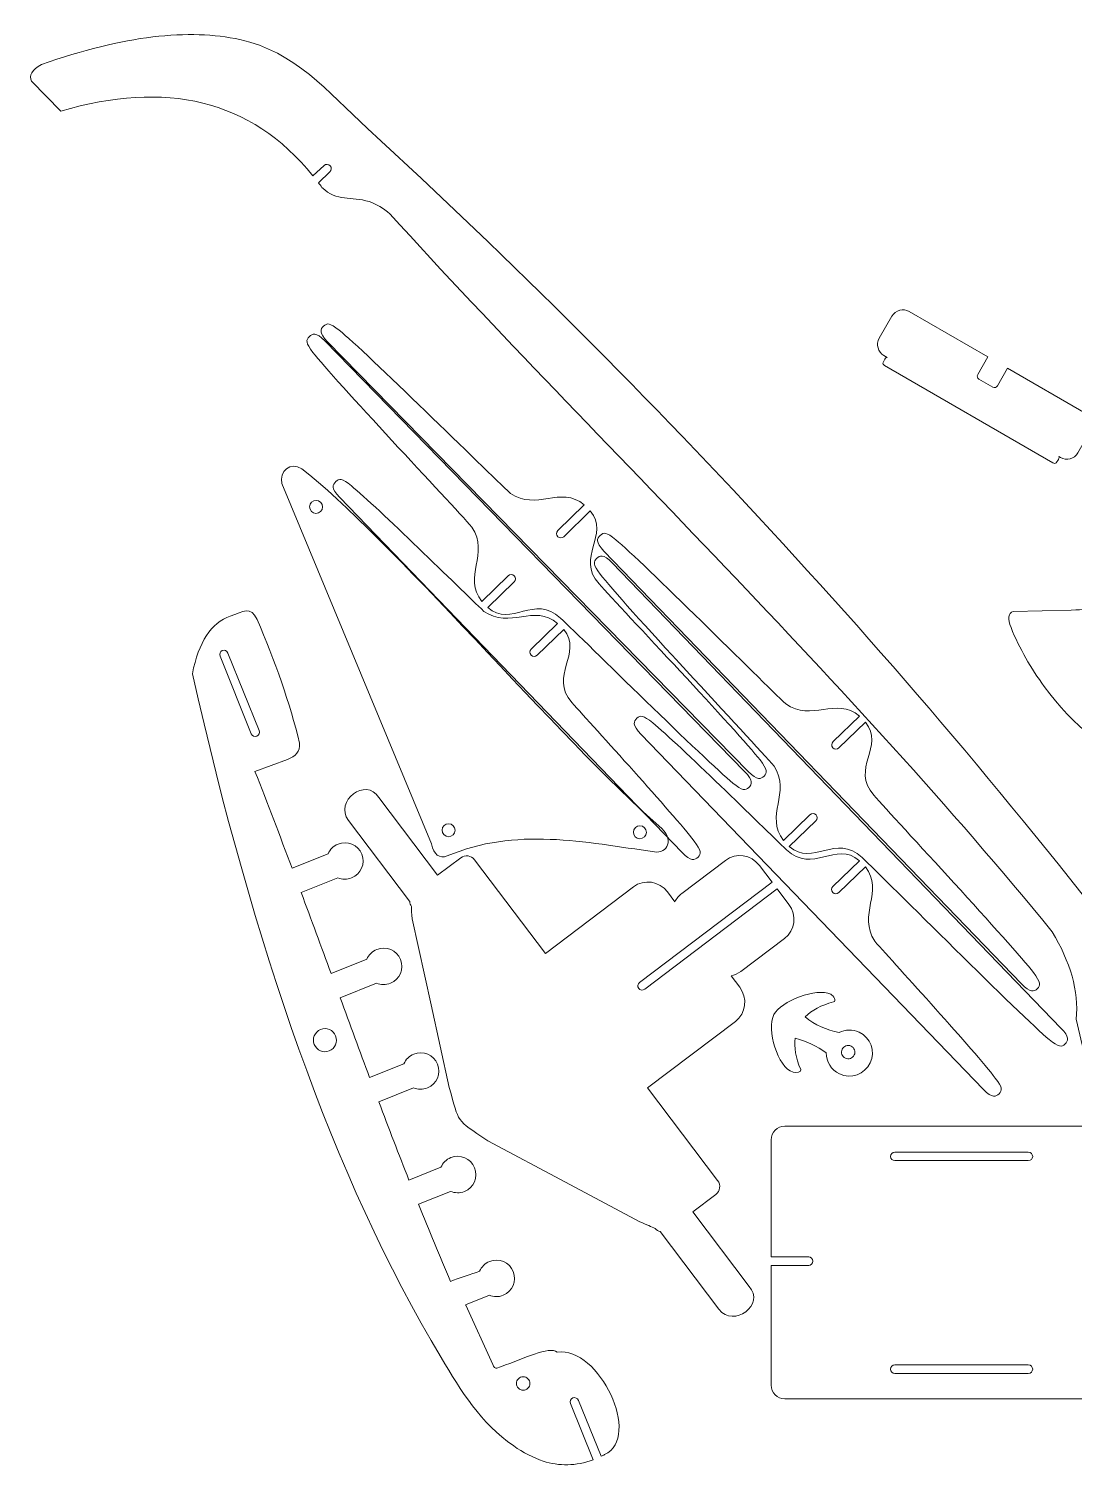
# Model space of a CAD drawing. Header units: inches. Extents: x -12.3 to 12.3, y -25.8 to -13.2.
# Drawn here: x -12.34 to -3.18, y -25.79 to -13.21 of the extents above; entities that cross this region are included whole.
import ezdxf

# ---------------------------------------------------------------- set-up
doc = ezdxf.new("R2010")
doc.units = ezdxf.units.IN
doc.header["$MEASUREMENT"] = 0
doc.layers.add('Layer 1', color=7, linetype='Continuous')

msp = doc.modelspace()

# ---------------------------------------------------------------- linework, layer by layer
at = {"layer": 'Layer 1', "color": 252, "lineweight": 18}
for points, knots in [([(-2.85, -22.418), (-2.85, -22.418), (-3.008, -22.23), (-3.008, -22.23), (-3.008, -22.23), (-3.008, -22.23), (-2.675, -21.919), (-2.675, -21.919), (-2.675, -21.919), (-2.66, -21.904), (-2.659, -21.881), (-2.673, -21.866), (-2.673, -21.866), (-2.673, -21.866), (-2.673, -21.866), (-2.673, -21.866), (-2.673, -21.866), (-2.687, -21.851), (-2.711, -21.85), (-2.726, -21.864), (-2.726, -21.864), (-2.726, -21.864), (-3.057, -22.173), (-3.057, -22.173), (-3.057, -22.173), (-3.057, -22.173), (-3.116, -22.103), (-3.116, -22.103), (-3.116, -22.103), (-3.116, -22.103), (-3.167, -21.881), (-3.167, -21.881), (-3.167, -21.881), (-3.14, -21.633), (-3.221, -21.377), (-3.376, -21.116), (-3.376, -21.116), (-5.164, -18.922), (-7.293, -16.887), (-9.177, -14.83), (-9.177, -14.83), (-9.232, -14.777), (-9.293, -14.743), (-9.358, -14.722), (-9.358, -14.722), (-9.516, -14.672), (-9.638, -14.727), (-9.771, -14.597), (-9.771, -14.597), (-9.781, -14.583), (-9.792, -14.569), (-9.802, -14.556), (-9.802, -14.556), (-9.802, -14.556), (-9.701, -14.461), (-9.701, -14.461), (-9.701, -14.461), (-9.686, -14.447), (-9.685, -14.423), (-9.699, -14.408), (-9.699, -14.408), (-9.699, -14.408), (-9.699, -14.408), (-9.699, -14.408), (-9.699, -14.408), (-9.713, -14.393), (-9.737, -14.392), (-9.752, -14.406), (-9.752, -14.406), (-9.752, -14.406), (-9.849, -14.496), (-9.849, -14.496), (-9.849, -14.496), (-10.395, -13.822), (-11.142, -13.661), (-12.058, -13.929), (-12.058, -13.929), (-12.058, -13.929), (-12.314, -13.667), (-12.314, -13.667), (-12.314, -13.667), (-12.338, -13.617), (-12.308, -13.568), (-12.226, -13.522), (-12.226, -13.522), (-11.5, -13.264), (-10.932, -13.208), (-10.49, -13.303), (-10.49, -13.303), (-10.007, -13.407), (-9.722, -13.758), (-9.371, -14.082), (-9.371, -14.082), (-6.843, -16.408), (-4.514, -18.92), (-2.434, -21.663), (-2.434, -21.663), (-2.347, -21.76), (-2.341, -21.886), (-2.429, -22.044), (-2.429, -22.044), (-2.491, -22.156), (-2.633, -22.362), (-2.745, -22.432), (-2.745, -22.432), (-2.784, -22.457), (-2.819, -22.452), (-2.85, -22.418)], [0, 0, 0, 0, 0.037037, 0.037037, 0.037037, 0.037037, 0.074074, 0.074074, 0.074074, 0.074074, 0.111111, 0.111111, 0.111111, 0.111111, 0.148148, 0.148148, 0.148148, 0.148148, 0.185185, 0.185185, 0.185185, 0.185185, 0.222222, 0.222222, 0.222222, 0.222222, 0.259259, 0.259259, 0.259259, 0.259259, 0.296296, 0.296296, 0.296296, 0.296296, 0.333333, 0.333333, 0.333333, 0.333333, 0.37037, 0.37037, 0.37037, 0.37037, 0.407407, 0.407407, 0.407407, 0.407407, 0.444444, 0.444444, 0.444444, 0.444444, 0.481481, 0.481481, 0.481481, 0.481481, 0.518519, 0.518519, 0.518519, 0.518519, 0.555556, 0.555556, 0.555556, 0.555556, 0.592593, 0.592593, 0.592593, 0.592593, 0.62963, 0.62963, 0.62963, 0.62963, 0.666667, 0.666667, 0.666667, 0.666667, 0.703704, 0.703704, 0.703704, 0.703704, 0.740741, 0.740741, 0.740741, 0.740741, 0.777778, 0.777778, 0.777778, 0.777778, 0.814815, 0.814815, 0.814815, 0.814815, 0.851852, 0.851852, 0.851852, 0.851852, 0.888889, 0.888889, 0.888889, 0.888889, 0.925926, 0.925926, 0.925926, 0.925926, 0.962963, 0.962963, 0.962963, 0.962963, 1, 1, 1, 1]), ([(-4.628, -15.684), (-4.628, -15.684), (-3.94, -16.081), (-3.94, -16.081), (-3.94, -16.081), (-3.94, -16.081), (-4.029, -16.235), (-4.029, -16.235), (-4.029, -16.235), (-4.037, -16.249), (-4.032, -16.268), (-4.018, -16.276), (-4.018, -16.276), (-4.018, -16.276), (-3.897, -16.346), (-3.897, -16.346), (-3.897, -16.346), (-3.883, -16.354), (-3.864, -16.349), (-3.856, -16.335), (-3.856, -16.335), (-3.856, -16.335), (-3.767, -16.181), (-3.767, -16.181), (-3.767, -16.181), (-3.767, -16.181), (-3.082, -16.577), (-3.082, -16.577), (-3.082, -16.577), (-3.029, -16.607), (-3.01, -16.676), (-3.041, -16.729), (-3.041, -16.729), (-3.041, -16.729), (-3.152, -16.922), (-3.152, -16.922), (-3.152, -16.922), (-3.183, -16.975), (-3.251, -16.993), (-3.304, -16.962), (-3.304, -16.962), (-3.304, -16.962), (-3.32, -16.953), (-3.32, -16.953), (-3.32, -16.953), (-3.313, -16.964), (-3.321, -16.974), (-3.329, -16.988), (-3.329, -16.988), (-3.329, -16.988), (-3.329, -16.988), (-3.329, -16.988), (-3.329, -16.988), (-3.339, -17.006), (-3.344, -17.022), (-3.37, -17.008), (-3.37, -17.008), (-3.37, -17.008), (-4.845, -16.156), (-4.845, -16.156), (-4.845, -16.156), (-4.871, -16.141), (-4.857, -16.129), (-4.847, -16.112), (-4.847, -16.112), (-4.847, -16.112), (-4.847, -16.112), (-4.847, -16.112), (-4.847, -16.112), (-4.839, -16.098), (-4.835, -16.085), (-4.823, -16.086), (-4.823, -16.086), (-4.823, -16.086), (-4.85, -16.07), (-4.85, -16.07), (-4.85, -16.07), (-4.903, -16.039), (-4.922, -15.971), (-4.891, -15.918), (-4.891, -15.918), (-4.891, -15.918), (-4.78, -15.725), (-4.78, -15.725), (-4.78, -15.725), (-4.749, -15.672), (-4.681, -15.653), (-4.628, -15.684)], [0, 0, 0, 0, 0.045455, 0.045455, 0.045455, 0.045455, 0.090909, 0.090909, 0.090909, 0.090909, 0.136364, 0.136364, 0.136364, 0.136364, 0.181818, 0.181818, 0.181818, 0.181818, 0.227273, 0.227273, 0.227273, 0.227273, 0.272727, 0.272727, 0.272727, 0.272727, 0.318182, 0.318182, 0.318182, 0.318182, 0.363636, 0.363636, 0.363636, 0.363636, 0.409091, 0.409091, 0.409091, 0.409091, 0.454545, 0.454545, 0.454545, 0.454545, 0.5, 0.5, 0.5, 0.5, 0.545455, 0.545455, 0.545455, 0.545455, 0.590909, 0.590909, 0.590909, 0.590909, 0.636364, 0.636364, 0.636364, 0.636364, 0.681818, 0.681818, 0.681818, 0.681818, 0.727273, 0.727273, 0.727273, 0.727273, 0.772727, 0.772727, 0.772727, 0.772727, 0.818182, 0.818182, 0.818182, 0.818182, 0.863636, 0.863636, 0.863636, 0.863636, 0.909091, 0.909091, 0.909091, 0.909091, 0.954545, 0.954545, 0.954545, 0.954545, 1, 1, 1, 1]), ([(-5.899, -19.751), (-5.899, -19.751), (-5.899, -19.751), (-5.899, -19.751), (-5.899, -19.751), (-5.927, -19.778), (-5.96, -19.791), (-6.038, -19.711), (-6.038, -19.711), (-6.038, -19.711), (-9.722, -15.949), (-9.722, -15.949), (-9.722, -15.949), (-9.8, -15.869), (-9.784, -15.839), (-9.756, -15.812), (-9.756, -15.812), (-9.756, -15.812), (-9.756, -15.812), (-9.756, -15.812), (-9.756, -15.812), (-9.727, -15.784), (-9.703, -15.78), (-9.619, -15.848), (-9.619, -15.848), (-9.388, -16.035), (-8.338, -17.074), (-8.121, -17.276), (-8.121, -17.276), (-7.891, -17.434), (-7.686, -17.204), (-7.474, -17.376), (-7.474, -17.376), (-7.474, -17.376), (-7.705, -17.602), (-7.705, -17.602), (-7.705, -17.602), (-7.719, -17.617), (-7.72, -17.641), (-7.705, -17.656), (-7.705, -17.656), (-7.705, -17.656), (-7.705, -17.656), (-7.705, -17.656), (-7.705, -17.656), (-7.691, -17.67), (-7.667, -17.67), (-7.652, -17.656), (-7.652, -17.656), (-7.652, -17.656), (-7.421, -17.429), (-7.421, -17.429), (-7.421, -17.429), (-7.246, -17.642), (-7.554, -17.834), (-7.344, -18.069), (-7.344, -18.069), (-7.142, -18.294), (-6.122, -19.37), (-5.935, -19.61), (-5.935, -19.61), (-5.869, -19.695), (-5.871, -19.723), (-5.899, -19.751)], [0, 0, 0, 0, 0.0625, 0.0625, 0.0625, 0.0625, 0.125, 0.125, 0.125, 0.125, 0.1875, 0.1875, 0.1875, 0.1875, 0.25, 0.25, 0.25, 0.25, 0.3125, 0.3125, 0.3125, 0.3125, 0.375, 0.375, 0.375, 0.375, 0.4375, 0.4375, 0.4375, 0.4375, 0.5, 0.5, 0.5, 0.5, 0.5625, 0.5625, 0.5625, 0.5625, 0.625, 0.625, 0.625, 0.625, 0.6875, 0.6875, 0.6875, 0.6875, 0.75, 0.75, 0.75, 0.75, 0.8125, 0.8125, 0.8125, 0.8125, 0.875, 0.875, 0.875, 0.875, 0.9375, 0.9375, 0.9375, 0.9375, 1, 1, 1, 1]), ([(-6.034, -19.852), (-6.034, -19.852), (-6.034, -19.852), (-6.034, -19.852), (-6.034, -19.852), (-6.005, -19.824), (-5.992, -19.791), (-6.07, -19.711), (-6.07, -19.711), (-6.07, -19.711), (-9.746, -15.941), (-9.746, -15.941), (-9.746, -15.941), (-9.824, -15.861), (-9.854, -15.877), (-9.882, -15.905), (-9.882, -15.905), (-9.882, -15.905), (-9.882, -15.905), (-9.882, -15.905), (-9.882, -15.905), (-9.911, -15.932), (-9.915, -15.957), (-9.849, -16.042), (-9.849, -16.042), (-9.667, -16.277), (-8.653, -17.351), (-8.457, -17.572), (-8.457, -17.572), (-8.303, -17.806), (-8.539, -18.006), (-8.371, -18.222), (-8.371, -18.222), (-8.371, -18.222), (-8.14, -17.997), (-8.14, -17.997), (-8.14, -17.997), (-8.125, -17.982), (-8.101, -17.982), (-8.087, -17.997), (-8.087, -17.997), (-8.087, -17.997), (-8.087, -17.997), (-8.087, -17.997), (-8.087, -17.997), (-8.072, -18.012), (-8.073, -18.036), (-8.087, -18.05), (-8.087, -18.05), (-8.087, -18.05), (-8.319, -18.276), (-8.319, -18.276), (-8.319, -18.276), (-8.111, -18.456), (-7.912, -18.153), (-7.682, -18.368), (-7.682, -18.368), (-7.462, -18.575), (-6.409, -19.62), (-6.173, -19.812), (-6.173, -19.812), (-6.09, -19.88), (-6.062, -19.879), (-6.034, -19.852)], [0, 0, 0, 0, 0.0625, 0.0625, 0.0625, 0.0625, 0.125, 0.125, 0.125, 0.125, 0.1875, 0.1875, 0.1875, 0.1875, 0.25, 0.25, 0.25, 0.25, 0.3125, 0.3125, 0.3125, 0.3125, 0.375, 0.375, 0.375, 0.375, 0.4375, 0.4375, 0.4375, 0.4375, 0.5, 0.5, 0.5, 0.5, 0.5625, 0.5625, 0.5625, 0.5625, 0.625, 0.625, 0.625, 0.625, 0.6875, 0.6875, 0.6875, 0.6875, 0.75, 0.75, 0.75, 0.75, 0.8125, 0.8125, 0.8125, 0.8125, 0.875, 0.875, 0.875, 0.875, 0.9375, 0.9375, 0.9375, 0.9375, 1, 1, 1, 1]), ([(-8.674, -20.451), (-8.076, -20.197), (-7.475, -20.328), (-6.859, -20.415), (-6.859, -20.415), (-6.752, -20.434), (-6.672, -20.304), (-6.819, -20.19), (-6.819, -20.19), (-7.672, -19.445), (-9.219, -17.614), (-9.948, -17.062), (-9.948, -17.062), (-10.043, -16.993), (-10.148, -17.086), (-10.122, -17.19), (-10.122, -17.19), (-10.122, -17.19), (-8.812, -20.345), (-8.812, -20.345), (-8.812, -20.345), (-8.79, -20.441), (-8.743, -20.475), (-8.674, -20.451)], [0, 0, 0, 0, 0.166667, 0.166667, 0.166667, 0.166667, 0.333333, 0.333333, 0.333333, 0.333333, 0.5, 0.5, 0.5, 0.5, 0.666667, 0.666667, 0.666667, 0.666667, 0.833333, 0.833333, 0.833333, 0.833333, 1, 1, 1, 1]), ([(-6.477, -20.46), (-6.477, -20.46), (-6.477, -20.46), (-6.477, -20.46), (-6.477, -20.46), (-6.506, -20.488), (-6.539, -20.5), (-6.617, -20.42), (-6.617, -20.42), (-6.617, -20.42), (-9.616, -17.31), (-9.616, -17.31), (-9.616, -17.31), (-9.694, -17.23), (-9.677, -17.2), (-9.649, -17.173), (-9.649, -17.173), (-9.649, -17.173), (-9.649, -17.173), (-9.649, -17.173), (-9.649, -17.173), (-9.62, -17.145), (-9.596, -17.142), (-9.513, -17.21), (-9.513, -17.21), (-9.283, -17.399), (-8.568, -18.105), (-8.353, -18.309), (-8.353, -18.309), (-8.124, -18.469), (-7.917, -18.24), (-7.707, -18.414), (-7.707, -18.414), (-7.707, -18.414), (-7.939, -18.639), (-7.939, -18.639), (-7.939, -18.639), (-7.954, -18.653), (-7.954, -18.677), (-7.94, -18.692), (-7.94, -18.692), (-7.94, -18.692), (-7.94, -18.692), (-7.94, -18.692), (-7.94, -18.692), (-7.926, -18.707), (-7.902, -18.707), (-7.887, -18.693), (-7.887, -18.693), (-7.887, -18.693), (-7.654, -18.467), (-7.654, -18.467), (-7.654, -18.467), (-7.481, -18.682), (-7.79, -18.871), (-7.582, -19.108), (-7.582, -19.108), (-7.381, -19.334), (-6.697, -20.078), (-6.513, -20.32), (-6.513, -20.32), (-6.447, -20.405), (-6.449, -20.433), (-6.477, -20.46)], [0, 0, 0, 0, 0.0625, 0.0625, 0.0625, 0.0625, 0.125, 0.125, 0.125, 0.125, 0.1875, 0.1875, 0.1875, 0.1875, 0.25, 0.25, 0.25, 0.25, 0.3125, 0.3125, 0.3125, 0.3125, 0.375, 0.375, 0.375, 0.375, 0.4375, 0.4375, 0.4375, 0.4375, 0.5, 0.5, 0.5, 0.5, 0.5625, 0.5625, 0.5625, 0.5625, 0.625, 0.625, 0.625, 0.625, 0.6875, 0.6875, 0.6875, 0.6875, 0.75, 0.75, 0.75, 0.75, 0.8125, 0.8125, 0.8125, 0.8125, 0.875, 0.875, 0.875, 0.875, 0.9375, 0.9375, 0.9375, 0.9375, 1, 1, 1, 1]), ([(-9.781, -17.355), (-9.803, -17.332), (-9.839, -17.332), (-9.861, -17.353), (-9.861, -17.353), (-9.884, -17.375), (-9.884, -17.411), (-9.863, -17.434), (-9.863, -17.434), (-9.841, -17.456), (-9.805, -17.457), (-9.782, -17.435), (-9.782, -17.435), (-9.76, -17.413), (-9.759, -17.377), (-9.781, -17.355)], [0, 0, 0, 0, 0.25, 0.25, 0.25, 0.25, 0.5, 0.5, 0.5, 0.5, 0.75, 0.75, 0.75, 0.75, 1, 1, 1, 1]), ([(-3.506, -21.612), (-3.506, -21.612), (-3.506, -21.612), (-3.506, -21.612), (-3.506, -21.612), (-3.535, -21.639), (-3.568, -21.652), (-3.646, -21.571), (-3.646, -21.571), (-3.646, -21.571), (-7.302, -17.782), (-7.302, -17.782), (-7.302, -17.782), (-7.379, -17.701), (-7.363, -17.672), (-7.334, -17.644), (-7.334, -17.644), (-7.334, -17.644), (-7.334, -17.644), (-7.334, -17.644), (-7.334, -17.644), (-7.305, -17.617), (-7.281, -17.613), (-7.198, -17.682), (-7.198, -17.682), (-6.968, -17.871), (-5.925, -18.917), (-5.71, -19.12), (-5.71, -19.12), (-5.482, -19.281), (-5.274, -19.052), (-5.064, -19.226), (-5.064, -19.226), (-5.064, -19.226), (-5.296, -19.45), (-5.296, -19.45), (-5.296, -19.45), (-5.311, -19.464), (-5.312, -19.488), (-5.297, -19.503), (-5.297, -19.503), (-5.297, -19.503), (-5.297, -19.503), (-5.297, -19.503), (-5.297, -19.503), (-5.283, -19.518), (-5.259, -19.518), (-5.244, -19.504), (-5.244, -19.504), (-5.244, -19.504), (-5.011, -19.279), (-5.011, -19.279), (-5.011, -19.279), (-4.838, -19.493), (-5.147, -19.683), (-4.939, -19.919), (-4.939, -19.919), (-4.739, -20.146), (-3.726, -21.23), (-3.542, -21.471), (-3.542, -21.471), (-3.476, -21.557), (-3.478, -21.584), (-3.506, -21.612)], [0, 0, 0, 0, 0.0625, 0.0625, 0.0625, 0.0625, 0.125, 0.125, 0.125, 0.125, 0.1875, 0.1875, 0.1875, 0.1875, 0.25, 0.25, 0.25, 0.25, 0.3125, 0.3125, 0.3125, 0.3125, 0.375, 0.375, 0.375, 0.375, 0.4375, 0.4375, 0.4375, 0.4375, 0.5, 0.5, 0.5, 0.5, 0.5625, 0.5625, 0.5625, 0.5625, 0.625, 0.625, 0.625, 0.625, 0.6875, 0.6875, 0.6875, 0.6875, 0.75, 0.75, 0.75, 0.75, 0.8125, 0.8125, 0.8125, 0.8125, 0.875, 0.875, 0.875, 0.875, 0.9375, 0.9375, 0.9375, 0.9375, 1, 1, 1, 1]), ([(-3.265, -22.098), (-3.265, -22.098), (-3.265, -22.098), (-3.265, -22.098), (-3.265, -22.098), (-3.237, -22.07), (-3.223, -22.038), (-3.3, -21.957), (-3.3, -21.957), (-3.3, -21.957), (-7.23, -17.884), (-7.23, -17.884), (-7.23, -17.884), (-7.307, -17.804), (-7.337, -17.819), (-7.366, -17.847), (-7.366, -17.847), (-7.366, -17.847), (-7.366, -17.847), (-7.366, -17.847), (-7.366, -17.847), (-7.395, -17.874), (-7.399, -17.899), (-7.334, -17.984), (-7.334, -17.984), (-7.153, -18.221), (-6.008, -19.442), (-5.812, -19.664), (-5.812, -19.664), (-5.661, -19.898), (-5.897, -20.097), (-5.73, -20.314), (-5.73, -20.314), (-5.73, -20.314), (-5.498, -20.09), (-5.498, -20.09), (-5.498, -20.09), (-5.483, -20.076), (-5.459, -20.076), (-5.445, -20.091), (-5.445, -20.091), (-5.445, -20.091), (-5.445, -20.091), (-5.445, -20.091), (-5.445, -20.091), (-5.43, -20.105), (-5.431, -20.129), (-5.446, -20.144), (-5.446, -20.144), (-5.446, -20.144), (-5.679, -20.369), (-5.679, -20.369), (-5.679, -20.369), (-5.471, -20.549), (-5.271, -20.247), (-5.042, -20.464), (-5.042, -20.464), (-4.823, -20.672), (-3.639, -21.864), (-3.404, -22.057), (-3.404, -22.057), (-3.321, -22.126), (-3.294, -22.125), (-3.265, -22.098)], [0, 0, 0, 0, 0.0625, 0.0625, 0.0625, 0.0625, 0.125, 0.125, 0.125, 0.125, 0.1875, 0.1875, 0.1875, 0.1875, 0.25, 0.25, 0.25, 0.25, 0.3125, 0.3125, 0.3125, 0.3125, 0.375, 0.375, 0.375, 0.375, 0.4375, 0.4375, 0.4375, 0.4375, 0.5, 0.5, 0.5, 0.5, 0.5625, 0.5625, 0.5625, 0.5625, 0.625, 0.625, 0.625, 0.625, 0.6875, 0.6875, 0.6875, 0.6875, 0.75, 0.75, 0.75, 0.75, 0.8125, 0.8125, 0.8125, 0.8125, 0.875, 0.875, 0.875, 0.875, 0.9375, 0.9375, 0.9375, 0.9375, 1, 1, 1, 1]), ([(-7.296, -25.692), (-6.967, -25.54), (-7.341, -24.742), (-7.712, -24.795), (-7.712, -24.795), (-7.78, -24.74), (-8.007, -24.853), (-8.2, -24.92), (-8.2, -24.92), (-8.249, -24.937), (-8.253, -24.95), (-8.275, -24.903), (-8.275, -24.903), (-8.275, -24.903), (-8.511, -24.384), (-8.511, -24.384), (-8.511, -24.384), (-8.511, -24.384), (-8.513, -24.38), (-8.513, -24.38), (-8.513, -24.38), (-8.513, -24.38), (-8.305, -24.296), (-8.305, -24.296), (-8.305, -24.296), (-8.268, -24.312), (-8.225, -24.314), (-8.184, -24.297), (-8.184, -24.297), (-8.102, -24.264), (-8.063, -24.171), (-8.095, -24.09), (-8.095, -24.09), (-8.128, -24.008), (-8.221, -23.968), (-8.303, -24.001), (-8.303, -24.001), (-8.344, -24.017), (-8.374, -24.049), (-8.39, -24.086), (-8.39, -24.086), (-8.458, -24.113), (-8.578, -24.148), (-8.646, -24.175), (-8.646, -24.175), (-8.74, -23.955), (-8.833, -23.729), (-8.925, -23.5), (-8.925, -23.5), (-8.925, -23.5), (-8.644, -23.387), (-8.644, -23.387), (-8.644, -23.387), (-8.607, -23.402), (-8.564, -23.404), (-8.523, -23.388), (-8.523, -23.388), (-8.441, -23.355), (-8.402, -23.262), (-8.435, -23.18), (-8.435, -23.18), (-8.468, -23.098), (-8.561, -23.059), (-8.642, -23.092), (-8.642, -23.092), (-8.683, -23.108), (-8.713, -23.139), (-8.729, -23.176), (-8.729, -23.176), (-8.729, -23.176), (-9.009, -23.289), (-9.009, -23.289), (-9.009, -23.289), (-9.097, -23.064), (-9.185, -22.835), (-9.273, -22.603), (-9.273, -22.603), (-9.273, -22.603), (-8.969, -22.48), (-8.969, -22.48), (-8.969, -22.48), (-8.931, -22.496), (-8.888, -22.498), (-8.847, -22.481), (-8.847, -22.481), (-8.766, -22.448), (-8.726, -22.355), (-8.759, -22.274), (-8.759, -22.274), (-8.792, -22.192), (-8.885, -22.152), (-8.967, -22.185), (-8.967, -22.185), (-9.007, -22.201), (-9.037, -22.233), (-9.053, -22.27), (-9.053, -22.27), (-9.053, -22.27), (-9.353, -22.39), (-9.353, -22.39), (-9.353, -22.39), (-9.439, -22.161), (-9.525, -21.928), (-9.611, -21.693), (-9.611, -21.693), (-9.611, -21.693), (-9.292, -21.565), (-9.292, -21.565), (-9.292, -21.565), (-9.255, -21.58), (-9.211, -21.582), (-9.171, -21.565), (-9.171, -21.565), (-9.089, -21.532), (-9.049, -21.439), (-9.082, -21.358), (-9.082, -21.358), (-9.115, -21.276), (-9.208, -21.236), (-9.29, -21.269), (-9.29, -21.269), (-9.331, -21.286), (-9.361, -21.317), (-9.377, -21.354), (-9.377, -21.354), (-9.377, -21.354), (-9.69, -21.48), (-9.69, -21.48), (-9.69, -21.48), (-9.777, -21.246), (-9.864, -21.009), (-9.953, -20.771), (-9.953, -20.771), (-9.953, -20.771), (-9.632, -20.642), (-9.632, -20.642), (-9.632, -20.642), (-9.595, -20.657), (-9.551, -20.659), (-9.511, -20.643), (-9.511, -20.643), (-9.429, -20.61), (-9.389, -20.517), (-9.422, -20.435), (-9.422, -20.435), (-9.455, -20.353), (-9.548, -20.314), (-9.63, -20.346), (-9.63, -20.346), (-9.671, -20.363), (-9.701, -20.394), (-9.717, -20.431), (-9.717, -20.431), (-9.717, -20.431), (-10.032, -20.558), (-10.032, -20.558), (-10.032, -20.558), (-10.138, -20.277), (-10.246, -19.993), (-10.357, -19.71), (-10.357, -19.71), (-10.357, -19.71), (-10.073, -19.606), (-10.073, -19.606), (-10.073, -19.606), (-10.001, -19.579), (-9.961, -19.534), (-9.967, -19.463), (-9.967, -19.463), (-10.049, -19.119), (-10.183, -18.738), (-10.339, -18.381), (-10.339, -18.381), (-10.393, -18.257), (-10.461, -18.313), (-10.573, -18.352), (-10.573, -18.352), (-10.741, -18.41), (-10.849, -18.577), (-10.905, -18.856), (-10.905, -18.856), (-10.372, -21.213), (-9.676, -23.265), (-8.727, -24.843), (-8.727, -24.843), (-8.549, -25.14), (-8.381, -25.413), (-8.092, -25.616), (-8.092, -25.616), (-8.007, -25.674), (-7.921, -25.72), (-7.833, -25.749), (-7.833, -25.749), (-7.694, -25.794), (-7.548, -25.793), (-7.395, -25.737), (-7.395, -25.737), (-7.395, -25.737), (-7.593, -25.245), (-7.593, -25.245), (-7.593, -25.245), (-7.601, -25.226), (-7.592, -25.204), (-7.573, -25.196), (-7.573, -25.196), (-7.573, -25.196), (-7.573, -25.196), (-7.573, -25.196), (-7.573, -25.196), (-7.554, -25.188), (-7.532, -25.198), (-7.524, -25.217), (-7.524, -25.217), (-7.524, -25.217), (-7.326, -25.707), (-7.326, -25.707), (-7.326, -25.707), (-7.316, -25.703), (-7.306, -25.698), (-7.296, -25.692)], [0, 0, 0, 0, 0.018182, 0.018182, 0.018182, 0.018182, 0.036364, 0.036364, 0.036364, 0.036364, 0.054545, 0.054545, 0.054545, 0.054545, 0.072727, 0.072727, 0.072727, 0.072727, 0.090909, 0.090909, 0.090909, 0.090909, 0.109091, 0.109091, 0.109091, 0.109091, 0.127273, 0.127273, 0.127273, 0.127273, 0.145455, 0.145455, 0.145455, 0.145455, 0.163636, 0.163636, 0.163636, 0.163636, 0.181818, 0.181818, 0.181818, 0.181818, 0.2, 0.2, 0.2, 0.2, 0.218182, 0.218182, 0.218182, 0.218182, 0.236364, 0.236364, 0.236364, 0.236364, 0.254545, 0.254545, 0.254545, 0.254545, 0.272727, 0.272727, 0.272727, 0.272727, 0.290909, 0.290909, 0.290909, 0.290909, 0.309091, 0.309091, 0.309091, 0.309091, 0.327273, 0.327273, 0.327273, 0.327273, 0.345455, 0.345455, 0.345455, 0.345455, 0.363636, 0.363636, 0.363636, 0.363636, 0.381818, 0.381818, 0.381818, 0.381818, 0.4, 0.4, 0.4, 0.4, 0.418182, 0.418182, 0.418182, 0.418182, 0.436364, 0.436364, 0.436364, 0.436364, 0.454545, 0.454545, 0.454545, 0.454545, 0.472727, 0.472727, 0.472727, 0.472727, 0.490909, 0.490909, 0.490909, 0.490909, 0.509091, 0.509091, 0.509091, 0.509091, 0.527273, 0.527273, 0.527273, 0.527273, 0.545455, 0.545455, 0.545455, 0.545455, 0.563636, 0.563636, 0.563636, 0.563636, 0.581818, 0.581818, 0.581818, 0.581818, 0.6, 0.6, 0.6, 0.6, 0.618182, 0.618182, 0.618182, 0.618182, 0.636364, 0.636364, 0.636364, 0.636364, 0.654545, 0.654545, 0.654545, 0.654545, 0.672727, 0.672727, 0.672727, 0.672727, 0.690909, 0.690909, 0.690909, 0.690909, 0.709091, 0.709091, 0.709091, 0.709091, 0.727273, 0.727273, 0.727273, 0.727273, 0.745455, 0.745455, 0.745455, 0.745455, 0.763636, 0.763636, 0.763636, 0.763636, 0.781818, 0.781818, 0.781818, 0.781818, 0.8, 0.8, 0.8, 0.8, 0.818182, 0.818182, 0.818182, 0.818182, 0.836364, 0.836364, 0.836364, 0.836364, 0.854545, 0.854545, 0.854545, 0.854545, 0.872727, 0.872727, 0.872727, 0.872727, 0.890909, 0.890909, 0.890909, 0.890909, 0.909091, 0.909091, 0.909091, 0.909091, 0.927273, 0.927273, 0.927273, 0.927273, 0.945455, 0.945455, 0.945455, 0.945455, 0.963636, 0.963636, 0.963636, 0.963636, 0.981818, 0.981818, 0.981818, 0.981818, 1, 1, 1, 1]), ([(8.732, -18.826), (8.732, -18.826), (8.496, -18.828), (8.496, -18.828), (8.496, -18.828), (8.496, -18.828), (8.502, -19.139), (8.502, -19.139), (8.502, -19.139), (8.502, -19.159), (8.486, -19.177), (8.465, -19.177), (8.465, -19.177), (8.465, -19.177), (8.465, -19.177), (8.465, -19.177), (8.465, -19.177), (8.445, -19.177), (8.427, -19.161), (8.427, -19.14), (8.427, -19.14), (8.427, -19.14), (8.421, -18.828), (8.421, -18.828), (8.421, -18.828), (8.421, -18.828), (8.223, -18.83), (8.223, -18.83), (8.223, -18.83), (8.172, -18.843), (8.118, -18.881), (8.064, -18.936), (8.064, -18.936), (7.944, -19.056), (7.918, -19.156), (7.744, -19.201), (7.744, -19.201), (7.683, -19.217), (7.619, -19.226), (7.55, -19.228), (7.55, -19.228), (6.498, -19.278), (5.45, -19.309), (4.439, -19.364), (4.439, -19.364), (2.481, -19.469), (0.672, -19.507), (-0.557, -19.407), (-0.557, -19.407), (-0.994, -19.385), (-1.397, -19.319), (-1.755, -19.205), (-1.755, -19.205), (-1.755, -19.205), (-1.753, -19.341), (-1.753, -19.341), (-1.753, -19.341), (-1.752, -19.362), (-1.769, -19.379), (-1.789, -19.38), (-1.789, -19.38), (-1.789, -19.38), (-1.789, -19.38), (-1.789, -19.38), (-1.789, -19.38), (-1.81, -19.38), (-1.827, -19.363), (-1.827, -19.343), (-1.827, -19.343), (-1.827, -19.343), (-1.83, -19.181), (-1.83, -19.181), (-1.83, -19.181), (-2.331, -19.01), (-2.738, -18.743), (-3.017, -18.376), (-3.017, -18.376), (-3.094, -18.275), (-3.082, -18.293), (-3.212, -18.3), (-3.212, -18.3), (-3.212, -18.3), (-3.72, -18.309), (-3.72, -18.309), (-3.72, -18.309), (-3.761, -18.324), (-3.768, -18.374), (-3.737, -18.451), (-3.737, -18.451), (-3.665, -18.635), (-3.563, -18.808), (-3.446, -18.967), (-3.446, -18.967), (-3.191, -19.314), (-2.897, -19.56), (-2.472, -19.684), (-2.472, -19.684), (-1.265, -20.035), (0.689, -19.884), (1.931, -19.857), (1.931, -19.857), (3.946, -19.813), (5.561, -19.739), (6.944, -19.636), (6.944, -19.636), (7.411, -19.611), (7.819, -19.58), (8.138, -19.543), (8.138, -19.543), (8.225, -19.532), (8.428, -19.528), (8.576, -19.478), (8.576, -19.478), (8.763, -19.415), (8.833, -19.198), (8.828, -19.002), (8.828, -19.002), (8.825, -18.898), (8.841, -18.826), (8.732, -18.826)], [0, 0, 0, 0, 0.033333, 0.033333, 0.033333, 0.033333, 0.066667, 0.066667, 0.066667, 0.066667, 0.1, 0.1, 0.1, 0.1, 0.133333, 0.133333, 0.133333, 0.133333, 0.166667, 0.166667, 0.166667, 0.166667, 0.2, 0.2, 0.2, 0.2, 0.233333, 0.233333, 0.233333, 0.233333, 0.266667, 0.266667, 0.266667, 0.266667, 0.3, 0.3, 0.3, 0.3, 0.333333, 0.333333, 0.333333, 0.333333, 0.366667, 0.366667, 0.366667, 0.366667, 0.4, 0.4, 0.4, 0.4, 0.433333, 0.433333, 0.433333, 0.433333, 0.466667, 0.466667, 0.466667, 0.466667, 0.5, 0.5, 0.5, 0.5, 0.533333, 0.533333, 0.533333, 0.533333, 0.566667, 0.566667, 0.566667, 0.566667, 0.6, 0.6, 0.6, 0.6, 0.633333, 0.633333, 0.633333, 0.633333, 0.666667, 0.666667, 0.666667, 0.666667, 0.7, 0.7, 0.7, 0.7, 0.733333, 0.733333, 0.733333, 0.733333, 0.766667, 0.766667, 0.766667, 0.766667, 0.8, 0.8, 0.8, 0.8, 0.833333, 0.833333, 0.833333, 0.833333, 0.866667, 0.866667, 0.866667, 0.866667, 0.9, 0.9, 0.9, 0.9, 0.933333, 0.933333, 0.933333, 0.933333, 0.966667, 0.966667, 0.966667, 0.966667, 1, 1, 1, 1]), ([(-10.341, -19.402), (-10.341, -19.402), (-10.341, -19.402), (-10.341, -19.402), (-10.341, -19.402), (-10.322, -19.394), (-10.312, -19.372), (-10.32, -19.353), (-10.32, -19.353), (-10.32, -19.353), (-10.594, -18.674), (-10.594, -18.674), (-10.594, -18.674), (-10.602, -18.654), (-10.623, -18.645), (-10.643, -18.653), (-10.643, -18.653), (-10.643, -18.653), (-10.643, -18.653), (-10.643, -18.653), (-10.643, -18.653), (-10.662, -18.66), (-10.671, -18.682), (-10.663, -18.701), (-10.663, -18.701), (-10.663, -18.701), (-10.389, -19.381), (-10.389, -19.381), (-10.389, -19.381), (-10.382, -19.4), (-10.36, -19.41), (-10.341, -19.402)], [0, 0, 0, 0, 0.125, 0.125, 0.125, 0.125, 0.25, 0.25, 0.25, 0.25, 0.375, 0.375, 0.375, 0.375, 0.5, 0.5, 0.5, 0.5, 0.625, 0.625, 0.625, 0.625, 0.75, 0.75, 0.75, 0.75, 0.875, 0.875, 0.875, 0.875, 1, 1, 1, 1]), ([(-7.014, -19.245), (-7.014, -19.245), (-7.014, -19.245), (-7.014, -19.245), (-7.014, -19.245), (-7.042, -19.272), (-7.056, -19.305), (-6.978, -19.385), (-6.978, -19.385), (-6.978, -19.385), (-3.979, -22.495), (-3.979, -22.495), (-3.979, -22.495), (-3.901, -22.575), (-3.871, -22.56), (-3.842, -22.532), (-3.842, -22.532), (-3.842, -22.532), (-3.842, -22.532), (-3.842, -22.532), (-3.842, -22.532), (-3.814, -22.504), (-3.809, -22.48), (-3.875, -22.395), (-3.875, -22.395), (-4.055, -22.158), (-4.736, -21.419), (-4.931, -21.197), (-4.931, -21.197), (-5.083, -20.962), (-4.847, -20.763), (-5.013, -20.546), (-5.013, -20.546), (-5.013, -20.546), (-5.246, -20.771), (-5.246, -20.771), (-5.246, -20.771), (-5.261, -20.785), (-5.285, -20.785), (-5.299, -20.77), (-5.299, -20.77), (-5.299, -20.77), (-5.299, -20.77), (-5.299, -20.77), (-5.299, -20.77), (-5.313, -20.755), (-5.313, -20.731), (-5.298, -20.717), (-5.298, -20.717), (-5.298, -20.717), (-5.065, -20.492), (-5.065, -20.492), (-5.065, -20.492), (-5.273, -20.312), (-5.473, -20.613), (-5.702, -20.397), (-5.702, -20.397), (-5.921, -20.189), (-6.64, -19.478), (-6.875, -19.285), (-6.875, -19.285), (-6.958, -19.217), (-6.985, -19.217), (-7.014, -19.245)], [0, 0, 0, 0, 0.0625, 0.0625, 0.0625, 0.0625, 0.125, 0.125, 0.125, 0.125, 0.1875, 0.1875, 0.1875, 0.1875, 0.25, 0.25, 0.25, 0.25, 0.3125, 0.3125, 0.3125, 0.3125, 0.375, 0.375, 0.375, 0.375, 0.4375, 0.4375, 0.4375, 0.4375, 0.5, 0.5, 0.5, 0.5, 0.5625, 0.5625, 0.5625, 0.5625, 0.625, 0.625, 0.625, 0.625, 0.6875, 0.6875, 0.6875, 0.6875, 0.75, 0.75, 0.75, 0.75, 0.8125, 0.8125, 0.8125, 0.8125, 0.875, 0.875, 0.875, 0.875, 0.9375, 0.9375, 0.9375, 0.9375, 1, 1, 1, 1]), ([(-5.941, -20.533), (-5.941, -20.533), (-5.83, -20.679), (-5.83, -20.679), (-5.83, -20.679), (-5.83, -20.679), (-6.99, -21.558), (-6.99, -21.558), (-6.99, -21.558), (-7.007, -21.57), (-7.01, -21.594), (-6.997, -21.61), (-6.997, -21.61), (-6.997, -21.61), (-6.997, -21.61), (-6.997, -21.61), (-6.997, -21.61), (-6.985, -21.627), (-6.961, -21.63), (-6.945, -21.618), (-6.945, -21.618), (-6.945, -21.618), (-5.785, -20.739), (-5.785, -20.739), (-5.785, -20.739), (-5.785, -20.739), (-5.682, -20.875), (-5.682, -20.875), (-5.682, -20.875), (-5.611, -20.968), (-5.628, -21.102), (-5.72, -21.172), (-5.72, -21.172), (-5.72, -21.172), (-6.102, -21.461), (-6.102, -21.461), (-6.102, -21.461), (-6.128, -21.481), (-6.158, -21.494), (-6.189, -21.5), (-6.189, -21.5), (-6.189, -21.5), (-6.113, -21.6), (-6.113, -21.6), (-6.113, -21.6), (-6.041, -21.694), (-6.058, -21.829), (-6.151, -21.899), (-6.151, -21.899), (-6.151, -21.899), (-6.92, -22.482), (-6.92, -22.482), (-6.92, -22.482), (-6.92, -22.482), (-6.306, -23.293), (-6.306, -23.293), (-6.306, -23.293), (-6.277, -23.331), (-6.284, -23.385), (-6.322, -23.414), (-6.322, -23.414), (-6.322, -23.414), (-6.524, -23.567), (-6.524, -23.567), (-6.524, -23.567), (-6.524, -23.567), (-6.031, -24.219), (-6.031, -24.219), (-6.031, -24.219), (-5.884, -24.375), (-6.168, -24.588), (-6.295, -24.419), (-6.295, -24.419), (-6.295, -24.419), (-6.81, -23.74), (-6.81, -23.74), (-6.81, -23.74), (-6.826, -23.735), (-6.841, -23.726), (-6.852, -23.713), (-6.852, -23.713), (-6.884, -23.699), (-6.929, -23.678), (-6.986, -23.655), (-6.986, -23.655), (-6.986, -23.655), (-7.639, -23.306), (-7.639, -23.306), (-7.639, -23.306), (-7.639, -23.306), (-8.319, -22.944), (-8.319, -22.944), (-8.319, -22.944), (-8.613, -22.747), (-8.559, -22.801), (-8.657, -22.478), (-8.657, -22.478), (-8.657, -22.478), (-8.815, -21.755), (-8.815, -21.755), (-8.815, -21.755), (-8.815, -21.755), (-8.98, -21.002), (-8.98, -21.002), (-8.98, -21.002), (-8.984, -20.957), (-8.987, -20.921), (-8.988, -20.894), (-8.988, -20.894), (-8.997, -20.879), (-9.001, -20.864), (-9.001, -20.848), (-9.001, -20.848), (-9.002, -20.847), (-9.003, -20.847), (-9.003, -20.846), (-9.003, -20.846), (-9.003, -20.846), (-9.538, -20.14), (-9.538, -20.14), (-9.538, -20.14), (-9.666, -19.972), (-9.384, -19.756), (-9.273, -19.94), (-9.273, -19.94), (-9.273, -19.94), (-8.758, -20.62), (-8.758, -20.62), (-8.758, -20.62), (-8.758, -20.62), (-8.555, -20.467), (-8.555, -20.467), (-8.555, -20.467), (-8.518, -20.438), (-8.463, -20.446), (-8.435, -20.484), (-8.435, -20.484), (-8.435, -20.484), (-7.813, -21.304), (-7.813, -21.304), (-7.813, -21.304), (-7.813, -21.304), (-7.044, -20.721), (-7.044, -20.721), (-7.044, -20.721), (-6.951, -20.651), (-6.817, -20.67), (-6.745, -20.765), (-6.745, -20.765), (-6.745, -20.765), (-6.68, -20.852), (-6.68, -20.852), (-6.68, -20.852), (-6.666, -20.824), (-6.646, -20.798), (-6.619, -20.778), (-6.619, -20.778), (-6.619, -20.778), (-6.238, -20.489), (-6.238, -20.489), (-6.238, -20.489), (-6.145, -20.419), (-6.012, -20.439), (-5.941, -20.533)], [0, 0, 0, 0, 0.02439, 0.02439, 0.02439, 0.02439, 0.04878, 0.04878, 0.04878, 0.04878, 0.073171, 0.073171, 0.073171, 0.073171, 0.097561, 0.097561, 0.097561, 0.097561, 0.121951, 0.121951, 0.121951, 0.121951, 0.146341, 0.146341, 0.146341, 0.146341, 0.170732, 0.170732, 0.170732, 0.170732, 0.195122, 0.195122, 0.195122, 0.195122, 0.219512, 0.219512, 0.219512, 0.219512, 0.243902, 0.243902, 0.243902, 0.243902, 0.268293, 0.268293, 0.268293, 0.268293, 0.292683, 0.292683, 0.292683, 0.292683, 0.317073, 0.317073, 0.317073, 0.317073, 0.341463, 0.341463, 0.341463, 0.341463, 0.365854, 0.365854, 0.365854, 0.365854, 0.390244, 0.390244, 0.390244, 0.390244, 0.414634, 0.414634, 0.414634, 0.414634, 0.439024, 0.439024, 0.439024, 0.439024, 0.463415, 0.463415, 0.463415, 0.463415, 0.487805, 0.487805, 0.487805, 0.487805, 0.512195, 0.512195, 0.512195, 0.512195, 0.536585, 0.536585, 0.536585, 0.536585, 0.560976, 0.560976, 0.560976, 0.560976, 0.585366, 0.585366, 0.585366, 0.585366, 0.609756, 0.609756, 0.609756, 0.609756, 0.634146, 0.634146, 0.634146, 0.634146, 0.658537, 0.658537, 0.658537, 0.658537, 0.682927, 0.682927, 0.682927, 0.682927, 0.707317, 0.707317, 0.707317, 0.707317, 0.731707, 0.731707, 0.731707, 0.731707, 0.756098, 0.756098, 0.756098, 0.756098, 0.780488, 0.780488, 0.780488, 0.780488, 0.804878, 0.804878, 0.804878, 0.804878, 0.829268, 0.829268, 0.829268, 0.829268, 0.853659, 0.853659, 0.853659, 0.853659, 0.878049, 0.878049, 0.878049, 0.878049, 0.902439, 0.902439, 0.902439, 0.902439, 0.926829, 0.926829, 0.926829, 0.926829, 0.95122, 0.95122, 0.95122, 0.95122, 0.97561, 0.97561, 0.97561, 0.97561, 1, 1, 1, 1]), ([(-8.621, -20.186), (-8.643, -20.163), (-8.679, -20.162), (-8.702, -20.184), (-8.702, -20.184), (-8.724, -20.206), (-8.725, -20.242), (-8.703, -20.264), (-8.703, -20.264), (-8.681, -20.287), (-8.645, -20.288), (-8.623, -20.266), (-8.623, -20.266), (-8.6, -20.244), (-8.6, -20.208), (-8.621, -20.186)], [0, 0, 0, 0, 0.25, 0.25, 0.25, 0.25, 0.5, 0.5, 0.5, 0.5, 0.75, 0.75, 0.75, 0.75, 1, 1, 1, 1]), ([(-6.946, -20.204), (-6.968, -20.181), (-7.004, -20.181), (-7.026, -20.202), (-7.026, -20.202), (-7.049, -20.224), (-7.05, -20.26), (-7.028, -20.283), (-7.028, -20.283), (-7.006, -20.305), (-6.97, -20.306), (-6.948, -20.284), (-6.948, -20.284), (-6.925, -20.262), (-6.924, -20.226), (-6.946, -20.204)], [0, 0, 0, 0, 0.25, 0.25, 0.25, 0.25, 0.5, 0.5, 0.5, 0.5, 0.75, 0.75, 0.75, 0.75, 1, 1, 1, 1]), ([(-5.242, -21.996), (-5.189, -21.97), (-5.125, -21.967), (-5.067, -21.994), (-5.067, -21.994), (-4.966, -22.042), (-4.923, -22.162), (-4.971, -22.263), (-4.971, -22.263), (-5.019, -22.364), (-5.139, -22.407), (-5.239, -22.359), (-5.239, -22.359), (-5.313, -22.324), (-5.355, -22.251), (-5.355, -22.175), (-5.355, -22.175), (-5.435, -22.118), (-5.526, -22.073), (-5.628, -22.046), (-5.628, -22.046), (-5.638, -22.125), (-5.622, -22.217), (-5.579, -22.32), (-5.579, -22.32), (-5.568, -22.346), (-5.62, -22.352), (-5.646, -22.344), (-5.646, -22.344), (-5.782, -22.303), (-5.88, -21.97), (-5.813, -21.839), (-5.813, -21.839), (-5.755, -21.724), (-5.438, -21.598), (-5.315, -21.662), (-5.315, -21.662), (-5.291, -21.674), (-5.265, -21.722), (-5.292, -21.729), (-5.292, -21.729), (-5.4, -21.757), (-5.483, -21.801), (-5.54, -21.86), (-5.54, -21.86), (-5.452, -21.929), (-5.354, -21.975), (-5.242, -21.996)], [0, 0, 0, 0, 0.083333, 0.083333, 0.083333, 0.083333, 0.166667, 0.166667, 0.166667, 0.166667, 0.25, 0.25, 0.25, 0.25, 0.333333, 0.333333, 0.333333, 0.333333, 0.416667, 0.416667, 0.416667, 0.416667, 0.5, 0.5, 0.5, 0.5, 0.583333, 0.583333, 0.583333, 0.583333, 0.666667, 0.666667, 0.666667, 0.666667, 0.75, 0.75, 0.75, 0.75, 0.833333, 0.833333, 0.833333, 0.833333, 0.916667, 0.916667, 0.916667, 0.916667, 1, 1, 1, 1]), ([(-9.651, -22.026), (-9.672, -21.974), (-9.731, -21.949), (-9.782, -21.97), (-9.782, -21.97), (-9.834, -21.991), (-9.859, -22.05), (-9.838, -22.101), (-9.838, -22.101), (-9.817, -22.153), (-9.759, -22.178), (-9.707, -22.157), (-9.707, -22.157), (-9.655, -22.136), (-9.63, -22.078), (-9.651, -22.026)], [0, 0, 0, 0, 0.25, 0.25, 0.25, 0.25, 0.5, 0.5, 0.5, 0.5, 0.75, 0.75, 0.75, 0.75, 1, 1, 1, 1]), ([(-5.216, -22.143), (-5.202, -22.114), (-5.167, -22.101), (-5.138, -22.115), (-5.138, -22.115), (-5.109, -22.129), (-5.096, -22.164), (-5.11, -22.193), (-5.11, -22.193), (-5.124, -22.223), (-5.159, -22.235), (-5.188, -22.221), (-5.188, -22.221), (-5.218, -22.207), (-5.23, -22.172), (-5.216, -22.143)], [0, 0, 0, 0, 0.25, 0.25, 0.25, 0.25, 0.5, 0.5, 0.5, 0.5, 0.75, 0.75, 0.75, 0.75, 1, 1, 1, 1]), ([(-5.719, -22.817), (-5.719, -22.817), (-2.639, -22.817), (-2.639, -22.817), (-2.639, -22.817), (-2.573, -22.817), (-2.52, -22.87), (-2.52, -22.936), (-2.52, -22.936), (-2.52, -22.936), (-2.52, -25.083), (-2.52, -25.083), (-2.52, -25.083), (-2.52, -25.149), (-2.573, -25.203), (-2.639, -25.203), (-2.639, -25.203), (-2.639, -25.203), (-5.719, -25.203), (-5.719, -25.203), (-5.719, -25.203), (-5.784, -25.203), (-5.838, -25.149), (-5.838, -25.083), (-5.838, -25.083), (-5.838, -25.083), (-5.838, -24.035), (-5.838, -24.035), (-5.838, -24.035), (-5.838, -24.035), (-5.509, -24.035), (-5.509, -24.035), (-5.509, -24.035), (-5.489, -24.035), (-5.472, -24.018), (-5.472, -23.998), (-5.472, -23.998), (-5.472, -23.998), (-5.472, -23.998), (-5.472, -23.998), (-5.472, -23.998), (-5.472, -23.977), (-5.489, -23.96), (-5.509, -23.96), (-5.509, -23.96), (-5.509, -23.96), (-5.838, -23.96), (-5.838, -23.96), (-5.838, -23.96), (-5.838, -23.96), (-5.838, -22.936), (-5.838, -22.936), (-5.838, -22.936), (-5.838, -22.87), (-5.784, -22.817), (-5.719, -22.817)], [0, 0, 0, 0, 0.071429, 0.071429, 0.071429, 0.071429, 0.142857, 0.142857, 0.142857, 0.142857, 0.214286, 0.214286, 0.214286, 0.214286, 0.285714, 0.285714, 0.285714, 0.285714, 0.357143, 0.357143, 0.357143, 0.357143, 0.428571, 0.428571, 0.428571, 0.428571, 0.5, 0.5, 0.5, 0.5, 0.571429, 0.571429, 0.571429, 0.571429, 0.642857, 0.642857, 0.642857, 0.642857, 0.714286, 0.714286, 0.714286, 0.714286, 0.785714, 0.785714, 0.785714, 0.785714, 0.857143, 0.857143, 0.857143, 0.857143, 0.928571, 0.928571, 0.928571, 0.928571, 1, 1, 1, 1]), ([(-4.793, -23.081), (-4.793, -23.081), (-4.793, -23.081), (-4.793, -23.081), (-4.793, -23.081), (-4.793, -23.061), (-4.776, -23.044), (-4.756, -23.044), (-4.756, -23.044), (-4.756, -23.044), (-3.586, -23.044), (-3.586, -23.044), (-3.586, -23.044), (-3.565, -23.044), (-3.548, -23.061), (-3.548, -23.081), (-3.548, -23.081), (-3.548, -23.081), (-3.548, -23.081), (-3.548, -23.081), (-3.548, -23.081), (-3.548, -23.102), (-3.565, -23.118), (-3.586, -23.118), (-3.586, -23.118), (-3.586, -23.118), (-4.756, -23.118), (-4.756, -23.118), (-4.756, -23.118), (-4.777, -23.118), (-4.793, -23.102), (-4.793, -23.081)], [0, 0, 0, 0, 0.125, 0.125, 0.125, 0.125, 0.25, 0.25, 0.25, 0.25, 0.375, 0.375, 0.375, 0.375, 0.5, 0.5, 0.5, 0.5, 0.625, 0.625, 0.625, 0.625, 0.75, 0.75, 0.75, 0.75, 0.875, 0.875, 0.875, 0.875, 1, 1, 1, 1]), ([(-4.793, -24.943), (-4.793, -24.943), (-4.793, -24.943), (-4.793, -24.943), (-4.793, -24.943), (-4.793, -24.923), (-4.776, -24.906), (-4.756, -24.906), (-4.756, -24.906), (-4.756, -24.906), (-3.586, -24.906), (-3.586, -24.906), (-3.586, -24.906), (-3.565, -24.906), (-3.548, -24.923), (-3.548, -24.943), (-3.548, -24.943), (-3.548, -24.943), (-3.548, -24.943), (-3.548, -24.943), (-3.548, -24.943), (-3.548, -24.964), (-3.565, -24.981), (-3.586, -24.981), (-3.586, -24.981), (-3.586, -24.981), (-4.756, -24.981), (-4.756, -24.981), (-4.756, -24.981), (-4.777, -24.981), (-4.793, -24.964), (-4.793, -24.943)], [0, 0, 0, 0, 0.125, 0.125, 0.125, 0.125, 0.25, 0.25, 0.25, 0.25, 0.375, 0.375, 0.375, 0.375, 0.5, 0.5, 0.5, 0.5, 0.625, 0.625, 0.625, 0.625, 0.75, 0.75, 0.75, 0.75, 0.875, 0.875, 0.875, 0.875, 1, 1, 1, 1]), ([(-7.954, -25.047), (-7.967, -25.017), (-8.001, -25.002), (-8.031, -25.015), (-8.031, -25.015), (-8.061, -25.027), (-8.076, -25.061), (-8.064, -25.091), (-8.064, -25.091), (-8.051, -25.121), (-8.017, -25.136), (-7.987, -25.124), (-7.987, -25.124), (-7.957, -25.112), (-7.942, -25.077), (-7.954, -25.047)], [0, 0, 0, 0, 0.25, 0.25, 0.25, 0.25, 0.5, 0.5, 0.5, 0.5, 0.75, 0.75, 0.75, 0.75, 1, 1, 1, 1])]:
    msp.add_open_spline(points, degree=3, knots=knots, dxfattribs=at)

doc.saveas('drawing.dxf')
